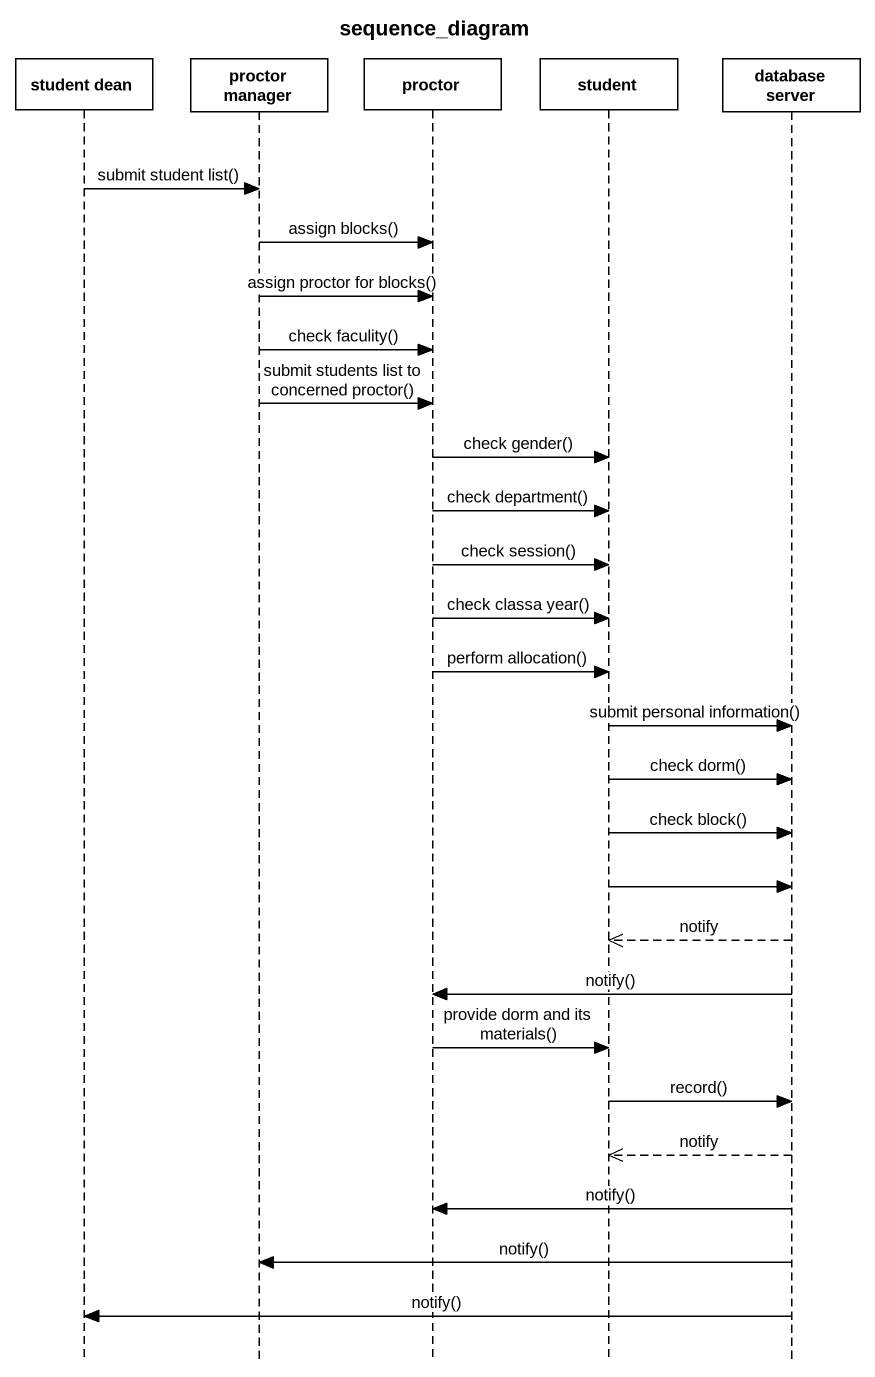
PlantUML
@startuml
title sequence_diagram
hide footbox
participant "student dean" as student_dean
participant "proctor manager" as proctor_manager
participant proctor
participant student
participant "database server" as database_server

student_dean -> proctor_manager : submit student list()
proctor_manager -> proctor : assign blocks()
proctor_manager -> proctor : assign proctor for blocks()
proctor_manager -> proctor : check faculity()
proctor_manager -> proctor : submit students list to concerned proctor()
proctor -> student : check gender()
proctor -> student : check department()
proctor -> student : check session()
proctor -> student : check classa year()
proctor -> student : perform allocation()
student -> database_server : submit personal information()
student -> database_server : check dorm()
student -> database_server : check block()
student -> database_server
database_server -->> student : notify
database_server -> proctor : notify()
proctor -> student : provide dorm and its materials()
student -> database_server : record()
database_server -->> student : notify
database_server -> proctor : notify()
database_server -> proctor_manager : notify()
database_server -> student_dean : notify()
@enduml
